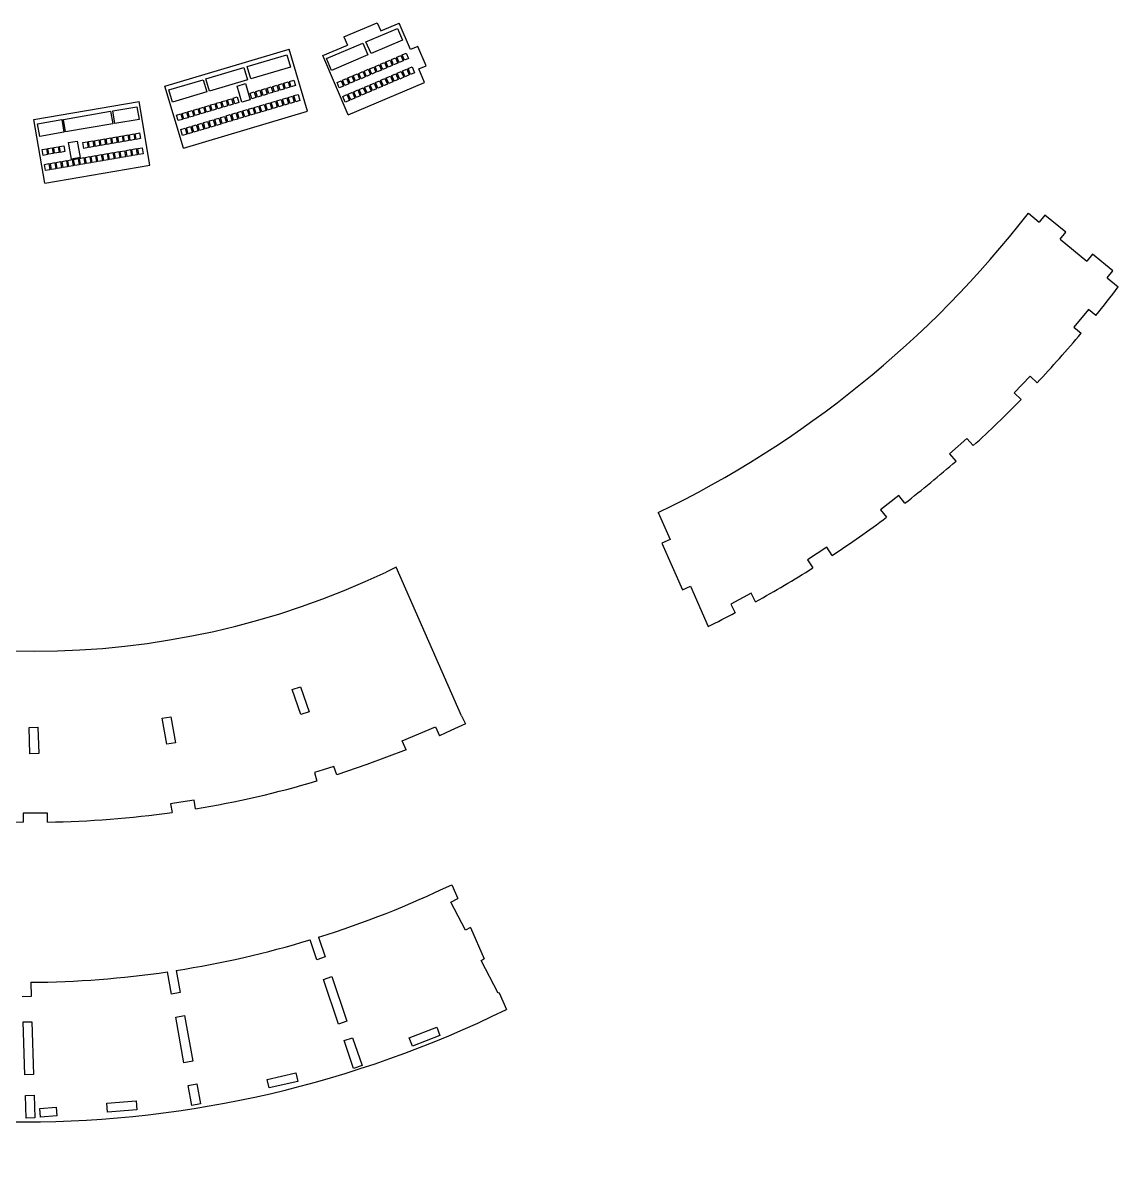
# Model space of a CAD drawing. Extents: x -717 to 1081, y -769 to 1088.
# Drawn here: x 647.5 to 1018.6, y -769.2 to -384.5 of the extents above; entities that cross this region are included whole.
import ezdxf

# ---------------------------------------------------------------- set-up
doc = ezdxf.new("R2010")
doc.units = 0
doc.layers.get('0').update_dxf_attribs({"linetype": 'CONTINUOUS'})

msp = doc.modelspace()

# ---------------------------------------------------------------- linework, layer by layer
at = {"color": 7, "linetype": 'CONTINUOUS'}
for p, q in [((756.3, -389.28), (767.58, -384.49)), ((767.58, -384.49), (768.75, -387.25)), ((768.75, -387.25), (775, -384.6)), ((778.82, -393.59), (775, -384.6)), ((763.75, -390.96), (774.4, -386.44)), ((774.4, -386.44), (776.1, -390.43)), ((749.12, -395.6), (757.48, -392.05)), ((750.36, -396.65), (762.71, -391.41)), ((756.3, -389.28), (757.48, -392.05)), ((762.71, -391.41), (764.41, -395.4)), ((765.45, -394.96), (763.75, -390.96)), ((776.1, -390.43), (765.45, -394.96)), ((695.65, -405.97), (737.68, -393.45)), ((723.5, -399.36), (736.99, -395.34)), ((736.99, -395.34), (738.23, -399.5)), ((743.92, -414.39), (737.68, -393.45)), ((757.67, -415.71), (749.12, -395.6)), ((764.41, -395.4), (752.06, -400.65)), ((774.19, -396.15), (775.57, -395.57)), ((774.95, -397.95), (774.19, -396.15)), ((775.57, -395.57), (776.33, -397.37)), ((776.03, -395.37), (777.41, -394.78)), ((776.79, -397.17), (776.03, -395.37)), ((777.41, -394.78), (778.17, -396.58)), ((781.35, -392.51), (778.82, -393.59)), ((784.13, -399.05), (781.35, -392.51)), ((709.55, -403.51), (722.41, -399.68)), ((722.41, -399.68), (723.65, -403.84)), ((724.74, -403.52), (723.5, -399.36)), ((738.23, -399.5), (724.74, -403.52)), ((752.06, -400.65), (750.36, -396.65)), ((764.98, -400.06), (766.37, -399.48)), ((765.75, -401.86), (764.98, -400.06)), ((766.37, -399.48), (767.13, -401.28)), ((766.83, -399.28), (768.21, -398.7)), ((767.59, -401.08), (766.83, -399.28)), ((768.21, -398.7), (768.97, -400.5)), ((768.67, -398.5), (770.05, -397.91)), ((769.43, -400.3), (768.67, -398.5)), ((770.81, -399.71), (769.43, -400.3)), ((770.05, -397.91), (770.81, -399.71)), ((770.51, -397.72), (771.89, -397.13)), ((771.27, -399.52), (770.51, -397.72)), ((772.65, -398.93), (771.27, -399.52)), ((771.89, -397.13), (772.65, -398.93)), ((772.35, -396.94), (773.73, -396.35)), ((773.11, -398.74), (772.35, -396.94)), ((774.49, -398.15), (773.11, -398.74)), ((773.73, -396.35), (774.49, -398.15)), ((776.33, -397.37), (774.95, -397.95)), ((778.17, -396.58), (776.79, -397.17)), ((778.01, -400.02), (779.39, -399.44)), ((778.84, -401.99), (778.01, -400.02)), ((779.39, -399.44), (780.22, -401.4)), ((781.6, -400.13), (784.13, -399.05)), ((697.03, -407.25), (708.65, -403.78)), ((708.65, -403.78), (709.89, -407.94)), ((710.79, -407.68), (709.55, -403.51)), ((723.65, -403.84), (710.79, -407.68)), ((737.9, -404.34), (739.34, -403.91)), ((739.34, -403.91), (739.9, -405.79)), ((755.78, -403.98), (757.16, -403.39)), ((757.16, -403.39), (757.93, -405.19)), ((757.62, -403.19), (759, -402.61)), ((758.39, -404.99), (757.62, -403.19)), ((759, -402.61), (759.77, -404.41)), ((759.46, -402.41), (760.84, -401.83)), ((760.23, -404.21), (759.46, -402.41)), ((761.61, -403.62), (760.23, -404.21)), ((760.84, -401.83), (761.61, -403.62)), ((761.3, -401.63), (762.68, -401.04)), ((762.07, -403.43), (761.3, -401.63)), ((763.45, -402.84), (762.07, -403.43)), ((762.68, -401.04), (763.45, -402.84)), ((763.14, -400.85), (764.52, -400.26)), ((763.91, -402.65), (763.14, -400.85)), ((765.29, -402.06), (763.91, -402.65)), ((764.52, -400.26), (765.29, -402.06)), ((767.13, -401.28), (765.75, -401.86)), ((768.97, -400.5), (767.59, -401.08)), ((768.8, -403.93), (770.18, -403.35)), ((769.64, -405.9), (768.8, -403.93)), ((770.18, -403.35), (771.02, -405.31)), ((770.64, -403.15), (772.02, -402.57)), ((771.48, -405.12), (770.64, -403.15)), ((772.02, -402.57), (772.86, -404.53)), ((772.48, -402.37), (773.86, -401.78)), ((773.32, -404.33), (772.48, -402.37)), ((774.7, -403.75), (773.32, -404.33)), ((773.86, -401.78), (774.7, -403.75)), ((774.32, -401.59), (775.7, -401)), ((775.16, -403.55), (774.32, -401.59)), ((776.54, -402.97), (775.16, -403.55)), ((775.7, -401), (776.54, -402.97)), ((776.17, -400.81), (777.55, -400.22)), ((777, -402.77), (776.17, -400.81)), ((778.38, -402.18), (777, -402.77)), ((777.55, -400.22), (778.38, -402.18)), ((780.22, -401.4), (778.84, -401.99)), ((783.55, -404.72), (781.6, -400.13)), ((701.9, -426.92), (695.65, -405.97)), ((698.27, -411.41), (697.03, -407.25)), ((720.07, -405.96), (722.94, -405.1)), ((721.69, -411.4), (720.07, -405.96)), ((722.94, -405.1), (724.56, -410.54)), ((726.4, -407.77), (727.84, -407.34)), ((726.96, -409.64), (726.4, -407.77)), ((727.84, -407.34), (728.4, -409.21)), ((728.32, -407.2), (729.75, -406.77)), ((728.88, -409.07), (728.32, -407.2)), ((729.75, -406.77), (730.31, -408.64)), ((730.23, -406.63), (731.67, -406.2)), ((730.79, -408.5), (730.23, -406.63)), ((731.67, -406.2), (732.23, -408.07)), ((732.15, -406.05), (733.59, -405.63)), ((732.71, -407.93), (732.15, -406.05)), ((734.15, -407.5), (732.71, -407.93)), ((733.59, -405.63), (734.15, -407.5)), ((734.07, -405.48), (735.5, -405.05)), ((734.63, -407.36), (734.07, -405.48)), ((736.06, -406.93), (734.63, -407.36)), ((735.5, -405.05), (736.06, -406.93)), ((735.98, -404.91), (737.42, -404.48)), ((736.54, -406.79), (735.98, -404.91)), ((737.98, -406.36), (736.54, -406.79)), ((737.42, -404.48), (737.98, -406.36)), ((738.46, -406.21), (737.9, -404.34)), ((739.9, -405.79), (738.46, -406.21)), ((753.94, -404.76), (755.32, -404.17)), ((754.71, -406.56), (753.94, -404.76)), ((756.09, -405.97), (754.71, -406.56)), ((755.32, -404.17), (756.09, -405.97)), ((756.55, -405.78), (755.78, -403.98)), ((757.93, -405.19), (756.55, -405.78)), ((757.67, -415.71), (783.55, -404.72)), ((759.77, -404.41), (758.39, -404.99)), ((759.6, -407.85), (760.98, -407.26)), ((760.98, -407.26), (761.81, -409.22)), ((761.44, -407.06), (762.82, -406.48)), ((762.27, -409.03), (761.44, -407.06)), ((762.82, -406.48), (763.66, -408.44)), ((763.28, -406.28), (764.66, -405.69)), ((764.12, -408.25), (763.28, -406.28)), ((765.5, -407.66), (764.12, -408.25)), ((764.66, -405.69), (765.5, -407.66)), ((765.12, -405.5), (766.5, -404.91)), ((765.96, -407.46), (765.12, -405.5)), ((767.34, -406.88), (765.96, -407.46)), ((766.5, -404.91), (767.34, -406.88)), ((766.96, -404.72), (768.34, -404.13)), ((767.8, -406.68), (766.96, -404.72)), ((769.18, -406.09), (767.8, -406.68)), ((768.34, -404.13), (769.18, -406.09)), ((771.02, -405.31), (769.64, -405.9)), ((772.86, -404.53), (771.48, -405.12)), ((651.26, -417.29), (686.89, -411.2)), ((690.57, -432.74), (686.89, -411.2)), ((709.89, -407.94), (698.27, -411.41)), ((712.98, -411.77), (714.42, -411.34)), ((714.42, -411.34), (714.98, -413.21)), ((714.9, -411.2), (716.34, -410.77)), ((715.46, -413.07), (714.9, -411.2)), ((716.34, -410.77), (716.9, -412.64)), ((716.82, -410.62), (718.25, -410.2)), ((717.38, -412.5), (716.82, -410.62)), ((718.25, -410.2), (718.81, -412.07)), ((718.73, -410.05), (720.17, -409.62)), ((719.29, -411.93), (718.73, -410.05)), ((720.73, -411.5), (719.29, -411.93)), ((720.17, -409.62), (720.73, -411.5)), ((724.56, -410.54), (721.69, -411.4)), ((724.48, -408.34), (725.92, -407.91)), ((725.04, -410.21), (724.48, -408.34)), ((726.48, -409.78), (725.04, -410.21)), ((725.92, -407.91), (726.48, -409.78)), ((728.4, -409.21), (726.96, -409.64)), ((730.31, -408.64), (728.88, -409.07)), ((729.76, -412.04), (731.2, -411.61)), ((732.23, -408.07), (730.79, -408.5)), ((731.2, -411.61), (731.81, -413.66)), ((731.68, -411.47), (733.11, -411.04)), ((732.29, -413.52), (731.68, -411.47)), ((733.11, -411.04), (733.72, -413.09)), ((733.59, -410.9), (735.03, -410.47)), ((734.2, -412.94), (733.59, -410.9)), ((735.03, -410.47), (735.64, -412.52)), ((735.51, -410.33), (736.95, -409.9)), ((736.12, -412.37), (735.51, -410.33)), ((736.95, -409.9), (737.56, -411.94)), ((737.43, -409.76), (738.86, -409.33)), ((738.04, -411.8), (737.43, -409.76)), ((739.47, -411.37), (738.04, -411.8)), ((738.86, -409.33), (739.47, -411.37)), ((739.34, -409.18), (740.78, -408.76)), ((739.95, -411.23), (739.34, -409.18)), ((741.39, -410.8), (739.95, -411.23)), ((740.78, -408.76), (741.39, -410.8)), ((755.92, -409.41), (757.3, -408.82)), ((756.75, -411.38), (755.92, -409.41)), ((758.13, -410.79), (756.75, -411.38)), ((757.3, -408.82), (758.13, -410.79)), ((757.76, -408.63), (759.14, -408.04)), ((758.59, -410.59), (757.76, -408.63)), ((759.97, -410.01), (758.59, -410.59)), ((759.14, -408.04), (759.97, -410.01)), ((760.43, -409.81), (759.6, -407.85)), ((761.81, -409.22), (760.43, -409.81)), ((763.66, -408.44), (762.27, -409.03)), ((661.27, -417.2), (677.25, -414.46)), ((677.25, -414.46), (677.98, -418.74)), ((677.95, -414.34), (686.14, -412.94)), ((678.68, -418.62), (677.95, -414.34)), ((686.14, -412.94), (686.87, -417.22)), ((699.57, -415.77), (701, -415.34)), ((701, -415.34), (701.56, -417.21)), ((701.48, -415.19), (702.92, -414.77)), ((702.04, -417.07), (701.48, -415.19)), ((701.9, -426.92), (743.92, -414.39)), ((702.92, -414.77), (703.48, -416.64)), ((703.4, -414.62), (704.84, -414.19)), ((703.96, -416.5), (703.4, -414.62)), ((704.84, -414.19), (705.4, -416.07)), ((705.32, -414.05), (706.75, -413.62)), ((705.88, -415.93), (705.32, -414.05)), ((706.75, -413.62), (707.31, -415.5)), ((707.23, -413.48), (708.67, -413.05)), ((707.79, -415.35), (707.23, -413.48)), ((709.23, -414.93), (707.79, -415.35)), ((708.67, -413.05), (709.23, -414.93)), ((709.15, -412.91), (710.59, -412.48)), ((709.71, -414.78), (709.15, -412.91)), ((711.15, -414.35), (709.71, -414.78)), ((710.59, -412.48), (711.15, -414.35)), ((711.07, -412.34), (712.5, -411.91)), ((711.63, -414.21), (711.07, -412.34)), ((713.06, -413.78), (711.63, -414.21)), ((712.5, -411.91), (713.06, -413.78)), ((713.54, -413.64), (712.98, -411.77)), ((714.98, -413.21), (713.54, -413.64)), ((716.9, -412.64), (715.46, -413.07)), ((718.81, -412.07), (717.38, -412.5)), ((718.26, -415.47), (719.7, -415.04)), ((718.87, -417.51), (718.26, -415.47)), ((719.7, -415.04), (720.31, -417.09)), ((720.18, -414.9), (721.61, -414.47)), ((720.79, -416.94), (720.18, -414.9)), ((721.61, -414.47), (722.22, -416.51)), ((722.09, -414.33), (723.53, -413.9)), ((722.7, -416.37), (722.09, -414.33)), ((723.53, -413.9), (724.14, -415.94)), ((724.01, -413.75), (725.45, -413.33)), ((724.62, -415.8), (724.01, -413.75)), ((726.06, -415.37), (724.62, -415.8)), ((725.45, -413.33), (726.06, -415.37)), ((725.93, -413.18), (727.36, -412.75)), ((726.54, -415.23), (725.93, -413.18)), ((727.97, -414.8), (726.54, -415.23)), ((727.36, -412.75), (727.97, -414.8)), ((727.84, -412.61), (729.28, -412.18)), ((728.45, -414.66), (727.84, -412.61)), ((729.89, -414.23), (728.45, -414.66)), ((729.28, -412.18), (729.89, -414.23)), ((730.37, -414.09), (729.76, -412.04)), ((731.81, -413.66), (730.37, -414.09)), ((733.72, -413.09), (732.29, -413.52)), ((735.64, -412.52), (734.2, -412.94)), ((737.56, -411.94), (736.12, -412.37)), ((654.95, -438.84), (651.26, -417.29)), ((652.53, -418.69), (660.69, -417.3)), ((653.26, -422.97), (652.53, -418.69)), ((660.69, -417.3), (661.42, -421.58)), ((662, -421.48), (661.27, -417.2)), ((677.98, -418.74), (662, -421.48)), ((686.87, -417.22), (678.68, -418.62)), ((700.13, -417.64), (699.57, -415.77)), ((701.56, -417.21), (700.13, -417.64)), ((703.48, -416.64), (702.04, -417.07)), ((705.4, -416.07), (703.96, -416.5)), ((704.84, -419.47), (706.28, -419.04)), ((707.31, -415.5), (705.88, -415.93)), ((706.28, -419.04), (706.89, -421.08)), ((706.76, -418.9), (708.2, -418.47)), ((707.37, -420.94), (706.76, -418.9)), ((708.2, -418.47), (708.81, -420.51)), ((708.68, -418.32), (710.11, -417.9)), ((709.29, -420.37), (708.68, -418.32)), ((710.11, -417.9), (710.72, -419.94)), ((710.59, -417.75), (712.03, -417.33)), ((711.2, -419.8), (710.59, -417.75)), ((712.03, -417.33), (712.64, -419.37)), ((712.51, -417.18), (713.95, -416.75)), ((713.12, -419.23), (712.51, -417.18)), ((714.56, -418.8), (713.12, -419.23)), ((713.95, -416.75), (714.56, -418.8)), ((714.43, -416.61), (715.86, -416.18)), ((715.04, -418.66), (714.43, -416.61)), ((716.47, -418.23), (715.04, -418.66)), ((715.86, -416.18), (716.47, -418.23)), ((716.34, -416.04), (717.78, -415.61)), ((716.95, -418.09), (716.34, -416.04)), ((718.39, -417.66), (716.95, -418.09)), ((717.78, -415.61), (718.39, -417.66)), ((720.31, -417.09), (718.87, -417.51)), ((722.22, -416.51), (720.79, -416.94)), ((724.14, -415.94), (722.7, -416.37)), ((661.42, -421.58), (653.26, -422.97)), ((677.69, -423.4), (679.16, -423.15)), ((679.16, -423.15), (679.49, -425.08)), ((679.66, -423.07), (681.14, -422.81)), ((679.99, -424.99), (679.66, -423.07)), ((681.14, -422.81), (681.47, -424.74)), ((681.63, -422.73), (683.11, -422.48)), ((681.96, -424.66), (681.63, -422.73)), ((683.11, -422.48), (683.44, -424.4)), ((683.6, -422.39), (685.08, -422.14)), ((683.93, -424.32), (683.6, -422.39)), ((685.08, -422.14), (685.41, -424.07)), ((685.57, -422.06), (687.05, -421.8)), ((685.9, -423.98), (685.57, -422.06)), ((687.05, -421.8), (687.38, -423.73)), ((701.01, -420.61), (702.45, -420.18)), ((701.62, -422.66), (701.01, -420.61)), ((703.06, -422.23), (701.62, -422.66)), ((702.45, -420.18), (703.06, -422.23)), ((702.93, -420.04), (704.36, -419.61)), ((703.54, -422.08), (702.93, -420.04)), ((704.97, -421.66), (703.54, -422.08)), ((704.36, -419.61), (704.97, -421.66)), ((705.45, -421.51), (704.84, -419.47)), ((706.89, -421.08), (705.45, -421.51)), ((708.81, -420.51), (707.37, -420.94)), ((710.72, -419.94), (709.29, -420.37)), ((712.64, -419.37), (711.2, -419.8)), ((656, -427.11), (657.48, -426.86)), ((657.48, -426.86), (657.81, -428.79)), ((657.97, -426.78), (659.45, -426.52)), ((658.3, -428.7), (657.97, -426.78)), ((659.45, -426.52), (659.78, -428.45)), ((659.94, -426.44), (661.42, -426.19)), ((660.27, -428.37), (659.94, -426.44)), ((661.42, -426.19), (661.75, -428.11)), ((663, -425.04), (665.96, -424.53)), ((663.96, -430.63), (663, -425.04)), ((665.96, -424.53), (666.92, -430.12)), ((667.83, -425.09), (669.31, -424.84)), ((668.16, -427.02), (667.83, -425.09)), ((669.64, -426.77), (668.16, -427.02)), ((669.31, -424.84), (669.64, -426.77)), ((669.8, -424.75), (671.28, -424.5)), ((670.13, -426.68), (669.8, -424.75)), ((671.61, -426.43), (670.13, -426.68)), ((671.28, -424.5), (671.61, -426.43)), ((671.77, -424.42), (673.25, -424.16)), ((672.1, -426.34), (671.77, -424.42)), ((673.58, -426.09), (672.1, -426.34)), ((673.25, -424.16), (673.58, -426.09)), ((673.74, -424.08), (675.22, -423.83)), ((674.07, -426.01), (673.74, -424.08)), ((675.55, -425.75), (674.07, -426.01)), ((675.22, -423.83), (675.55, -425.75)), ((675.71, -423.74), (677.19, -423.49)), ((676.04, -425.67), (675.71, -423.74)), ((677.52, -425.42), (676.04, -425.67)), ((677.19, -423.49), (677.52, -425.42)), ((678.02, -425.33), (677.69, -423.4)), ((679.49, -425.08), (678.02, -425.33)), ((681.47, -424.74), (679.99, -424.99)), ((683.44, -424.4), (681.96, -424.66)), ((685.41, -424.07), (683.93, -424.32)), ((687.38, -423.73), (685.9, -423.98)), ((686.42, -427.04), (687.9, -426.79)), ((687.9, -426.79), (688.26, -428.89)), ((654.03, -427.45), (655.51, -427.2)), ((654.36, -429.38), (654.03, -427.45)), ((655.84, -429.13), (654.36, -429.38)), ((655.51, -427.2), (655.84, -429.13)), ((656.33, -429.04), (656, -427.11)), ((657.81, -428.79), (656.33, -429.04)), ((659.78, -428.45), (658.3, -428.7)), ((661.75, -428.11), (660.27, -428.37)), ((662.77, -431.09), (664.25, -430.83)), ((666.92, -430.12), (663.96, -430.63)), ((664.25, -430.83), (664.61, -432.94)), ((664.74, -430.75), (666.22, -430.49)), ((665.1, -432.85), (664.74, -430.75)), ((666.22, -430.49), (666.58, -432.6)), ((666.71, -430.41), (668.19, -430.16)), ((667.07, -432.51), (666.71, -430.41)), ((668.19, -430.16), (668.55, -432.26)), ((668.68, -430.07), (670.16, -429.82)), ((669.04, -432.18), (668.68, -430.07)), ((670.16, -429.82), (670.52, -431.92)), ((670.65, -429.74), (672.13, -429.48)), ((671.01, -431.84), (670.65, -429.74)), ((672.13, -429.48), (672.49, -431.59)), ((672.62, -429.4), (674.1, -429.15)), ((672.98, -431.5), (672.62, -429.4)), ((674.1, -429.15), (674.46, -431.25)), ((674.6, -429.06), (676.07, -428.81)), ((674.96, -431.17), (674.6, -429.06)), ((676.07, -428.81), (676.43, -430.91)), ((676.57, -428.72), (678.05, -428.47)), ((676.93, -430.83), (676.57, -428.72)), ((678.41, -430.58), (676.93, -430.83)), ((678.05, -428.47), (678.41, -430.58)), ((678.54, -428.39), (680.02, -428.13)), ((678.9, -430.49), (678.54, -428.39)), ((680.38, -430.24), (678.9, -430.49)), ((680.02, -428.13), (680.38, -430.24)), ((680.51, -428.05), (681.99, -427.8)), ((680.87, -430.15), (680.51, -428.05)), ((682.35, -429.9), (680.87, -430.15)), ((681.99, -427.8), (682.35, -429.9)), ((682.48, -427.71), (683.96, -427.46)), ((682.84, -429.82), (682.48, -427.71)), ((684.32, -429.56), (682.84, -429.82)), ((683.96, -427.46), (684.32, -429.56)), ((684.45, -427.38), (685.93, -427.12)), ((684.81, -429.48), (684.45, -427.38)), ((686.29, -429.23), (684.81, -429.48)), ((685.93, -427.12), (686.29, -429.23)), ((686.78, -429.14), (686.42, -427.04)), ((688.26, -428.89), (686.78, -429.14)), ((654.88, -432.43), (656.36, -432.18)), ((655.24, -434.54), (654.88, -432.43)), ((654.95, -438.84), (690.57, -432.74)), ((656.72, -434.28), (655.24, -434.54)), ((656.36, -432.18), (656.72, -434.28)), ((656.85, -432.1), (658.33, -431.84)), ((657.21, -434.2), (656.85, -432.1)), ((658.69, -433.95), (657.21, -434.2)), ((658.33, -431.84), (658.69, -433.95)), ((658.82, -431.76), (660.3, -431.51)), ((659.18, -433.86), (658.82, -431.76)), ((660.66, -433.61), (659.18, -433.86)), ((660.3, -431.51), (660.66, -433.61)), ((660.8, -431.42), (662.27, -431.17)), ((661.16, -433.53), (660.8, -431.42)), ((662.63, -433.27), (661.16, -433.53)), ((662.27, -431.17), (662.63, -433.27)), ((663.13, -433.19), (662.77, -431.09)), ((664.61, -432.94), (663.13, -433.19)), ((666.58, -432.6), (665.1, -432.85)), ((668.55, -432.26), (667.07, -432.51)), ((670.52, -431.92), (669.04, -432.18)), ((672.49, -431.59), (671.01, -431.84)), ((674.46, -431.25), (672.98, -431.5)), ((676.43, -430.91), (674.96, -431.17)), ((988.12, -448.95), (991.8, -451.96)), ((993.7, -449.65), (991.8, -451.96)), ((1000.76, -455.44), (993.7, -449.65)), ((998.86, -457.76), (1000.76, -455.44)), ((998.86, -457.76), (1007.9, -465.17)), ((1009.8, -462.85), (1007.9, -465.17)), ((1016.7, -468.51), (1009.8, -462.85)), ((1014.79, -470.83), (1016.7, -468.51)), ((1014.79, -470.83), (1018.56, -473.92)), ((1008.43, -481.51), (1003.46, -487.56)), ((1010.97, -483.59), (1008.43, -481.51)), ((1003.46, -487.56), (1005.98, -489.63)), ((988.66, -504.14), (983.25, -509.8)), ((991.04, -506.41), (988.66, -504.14)), ((983.25, -509.8), (985.61, -512.06)), ((967.24, -525.2), (961.41, -530.43)), ((969.44, -527.64), (967.24, -525.2)), ((961.41, -530.43), (963.59, -532.86)), ((944.27, -544.55), (938.05, -549.32)), ((946.27, -547.16), (944.27, -544.55)), ((938.05, -549.32), (940.04, -551.91)), ((862.72, -550.3), (866.75, -559.47)), ((866.75, -559.47), (864, -560.68)), ((864, -560.68), (870.93, -576.46)), ((919.86, -562.06), (913.29, -566.32)), ((921.65, -564.81), (919.86, -562.06)), ((796.1, -619.05), (774.02, -568.82)), ((913.29, -566.32), (915.07, -569.06)), ((870.93, -576.46), (873.68, -575.25)), ((873.68, -575.25), (879.65, -588.84)), ((894.16, -577.59), (887.27, -581.32)), ((895.73, -580.48), (894.16, -577.59)), ((887.27, -581.32), (888.83, -584.19)), ((738.77, -610.22), (741.61, -609.25)), ((741.64, -618.67), (738.77, -610.22)), ((741.61, -609.25), (744.48, -617.7)), ((744.48, -617.7), (741.64, -618.67)), ((796.1, -619.05), (797.4, -621.76)), ((649.64, -623.04), (652.64, -622.95)), ((649.91, -631.96), (649.64, -623.04)), ((652.64, -622.95), (652.91, -631.87)), ((694.67, -619.94), (697.63, -619.41)), ((696.26, -628.72), (694.67, -619.94)), ((697.63, -619.41), (699.22, -628.19)), ((776.05, -627.57), (787.32, -622.78)), ((787.32, -622.78), (788.61, -625.82)), ((699.22, -628.19), (696.26, -628.72)), ((777.34, -630.6), (776.05, -627.57)), ((652.91, -631.87), (649.91, -631.96)), ((746.34, -638.26), (747.07, -641.17)), ((753.91, -639.06), (752.91, -636.23)), ((697.57, -648.86), (698.09, -651.82)), ((706.04, -650.6), (705.52, -647.65)), ((647.63, -652.06), (647.63, -655.06)), ((655.93, -655.05), (655.93, -652.05)), ((792.78, -676.27), (794.85, -680.99)), ((792.5, -682.22), (794.85, -680.99)), ((797.42, -691.66), (792.5, -682.22)), ((799.15, -690.76), (797.42, -691.66)), ((799.15, -690.76), (803.82, -701.39)), ((744.79, -694.94), (744.79, -694.94)), ((747.09, -701.71), (744.79, -694.94)), ((747.66, -694.06), (749.93, -700.74)), ((749.93, -700.74), (747.09, -701.71)), ((802.77, -701.93), (803.82, -701.39)), ((808.54, -713.01), (802.77, -701.93)), ((696.53, -705.75), (696.53, -705.75)), ((697.89, -713.28), (696.53, -705.75)), ((699.5, -705.3), (700.85, -712.75)), ((749.34, -708.35), (752.18, -707.38)), ((752.18, -707.38), (757.31, -722.47)), ((650.2, -709.29), (650.35, -714.14)), ((754.47, -723.44), (749.34, -708.35)), ((650.35, -714.14), (647.35, -714.23)), ((700.85, -712.75), (697.89, -713.28)), ((808.85, -712.84), (808.54, -713.01)), ((808.85, -712.84), (811.33, -718.48)), ((647.61, -722.74), (650.61, -722.65)), ((648.16, -740.64), (647.61, -722.74)), ((650.61, -722.65), (651.16, -740.55)), ((699.3, -721.06), (702.26, -720.53)), ((702.11, -736.54), (699.3, -721.06)), ((702.26, -720.53), (705.06, -736.01)), ((757.31, -722.47), (754.47, -723.44)), ((778.37, -728.09), (787.7, -724.48)), ((787.7, -724.48), (788.78, -727.28)), ((756.36, -729.01), (759.2, -728.05)), ((759.57, -738.46), (756.36, -729.01)), ((759.2, -728.05), (762.41, -737.5)), ((779.46, -730.89), (778.37, -728.09)), ((788.78, -727.28), (779.46, -730.89)), ((705.06, -736.01), (702.11, -736.54)), ((762.41, -737.5), (759.57, -738.46)), ((651.16, -740.55), (648.16, -740.64)), ((730.23, -742.15), (739.98, -739.9)), ((730.91, -745.08), (730.23, -742.15)), ((739.98, -739.9), (740.65, -742.83)), ((703.49, -744.2), (706.45, -743.67)), ((704.72, -750.97), (703.49, -744.2)), ((706.45, -743.67), (707.67, -750.44)), ((740.65, -742.83), (730.91, -745.08)), ((648.37, -747.65), (651.37, -747.56)), ((648.6, -755.24), (648.37, -747.65)), ((651.37, -747.56), (651.6, -755.15)), ((675.96, -750.22), (685.93, -749.44)), ((685.93, -749.44), (686.16, -752.43)), ((653.27, -752.01), (658.82, -751.57)), ((653.5, -755), (653.27, -752.01)), ((658.82, -751.57), (659.06, -754.56)), ((676.19, -753.21), (675.96, -750.22)), ((686.16, -752.43), (676.19, -753.21)), ((707.67, -750.44), (704.72, -750.97)), ((651.6, -755.15), (648.6, -755.24)), ((659.06, -754.56), (653.5, -755))]:
    msp.add_line(p, q, dxfattribs=at)
at = {"color": 7, "linetype": 'CONTINUOUS', "flags": 128}
for points in [[(774.02, -568.82), (772.12, -569.73), (770.63, -570.44)], [(797.4, -621.76), (792.46, -624.07), (788.61, -625.82)], [(777.34, -630.6), (764.08, -635.63), (753.91, -639.06)], [(752.91, -636.23), (749.22, -637.39), (746.34, -638.26)], [(705.52, -647.65), (701.04, -648.35), (697.57, -648.86)], [(655.93, -652.05), (651.25, -652.08), (647.63, -652.06)]]:
    msp.add_lwpolyline(points, dxfattribs=at)
at = {"color": 7, "linetype": 'CONTINUOUS'}
for centre, radius, start, end in [((709.62, -232.64), 352.63, 295.7316, 322.1638), ((651.54, -318.96), 278.25, 244.6949, 295.3391), ((651.46, -319.28), 335.78, 279.3538, 286.543), ((651.68, -319.44), 335.64, 262.0647, 269.3089), ((651.34, -318.99), 336.09, 270.7828, 277.9947), ((647.2, -373.16), 336.26, 287.383, 295.6543), ((648.14, -376.48), 332.8, 278.8774, 286.8828), ((648.02, -376.2), 333.1, 270.3755, 278.3737)]:
    msp.add_arc(centre, radius, start, end, dxfattribs=at)
for centre, major_axis, start_param, end_param in [((716.55, -217.76), (0, 409.12), 4.005125, 4.035833), ((716.55, -217.76), (0, 409.12), 3.929232, 3.985532), ((716.55, -217.76), (0, 409.12), 3.853024, 3.909557), ((716.55, -217.76), (0, 409.12), 3.776495, 3.833267), ((716.55, -217.76), (0, 409.12), 3.699657, 3.756657), ((716.55, -217.76), (0, 409.12), 3.622521, 3.679741), ((716.55, -217.76), (0, 409.12), 3.576262, 3.602531), ((648.23, -347.4), (0, -409.12), 5.848516, 6.717854)]:
    msp.add_ellipse(centre, major_axis=major_axis, ratio=0.946712, start_param=start_param, end_param=end_param, dxfattribs=at)

doc.saveas('drawing.dxf')
